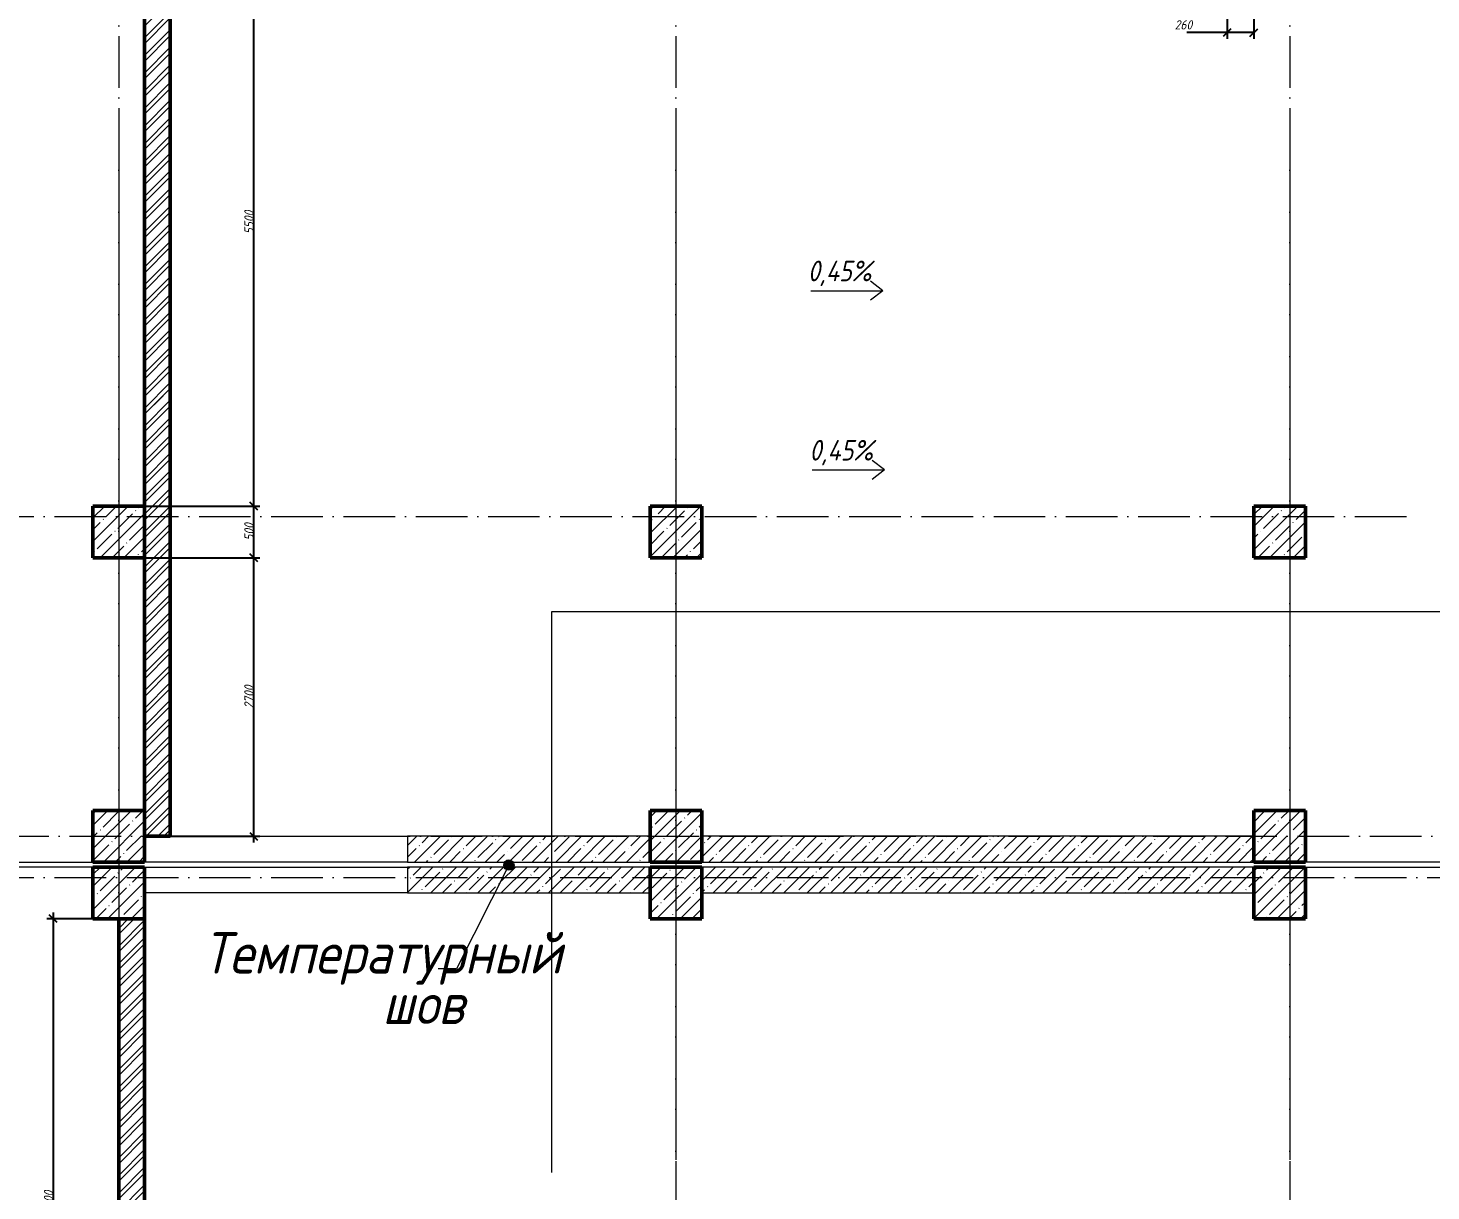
# Model space of a CAD drawing. Header units: millimetres. Extents: x -12989 to 629078, y -109036 to 555275.
# Drawn here: x 590510 to 604105, y 467920 to 479193 of the extents above; entities that cross this region are included whole.
import ezdxf

# ---------------------------------------------------------------- set-up
doc = ezdxf.new("R2010")
doc.units = ezdxf.units.MM
doc.linetypes.add('50_200_ШТРИХ_1Т_ш5_п1_п1_', pattern=[700, 500, -100, 0, -100])
for name, color, linetype, lineweight in [('A-____-____-DIMS', 7, 'Continuous', 9), ('A-FLOR-____-OTLN', 7, 'Continuous', 9), ('A-WALL-____-MCUT-1', 7, 'Continuous', 9), ('A-WALL-____-MCUT-2', 7, 'Continuous', 50), ('A-WALL-____-OTLN', 7, 'Continuous', 9), ('A-WALL-____-PATT-1', 7, 'Continuous', 9), ('G-____-____-DIMS', 7, 'Continuous', 9), ('G-____-____-TEXT', 7, 'Continuous', 9), ('S-COLS-____-MCUT', 7, 'Continuous', 50), ('S-COLS-____-OTLN', 7, 'Continuous', 9), ('S-GRID-____-OTLN-1', 7, '50_200_ШТРИХ_1Т_ш5_п1_п1_', 9)]:
    doc.layers.add(name, color=color, linetype=linetype, lineweight=lineweight)
doc.layers.add('A-WALL-____-PATT-2', color=7, linetype='Continuous', lineweight=9, true_color=0x787878)
doc.layers.add('G-____-____-SYMB-1', color=9, linetype='Continuous', lineweight=9, true_color=0x808080)
doc.styles.add('ISOCPEUR_I', font='isocpeui.ttf', dxfattribs={"width": 0.9, "height": 2.5})
doc.styles.add('ISOCPEUR_I_3', font='isocpeui.ttf', dxfattribs={"width": 0.85, "height": 2.2})
doc.styles.add('ISOCPEUR_I_5', font='isocpeui.ttf', dxfattribs={"width": 0.85, "height": 2.1})
doc.styles.add('ISOCPEUR_I_7', font='isocpeui.ttf', dxfattribs={"width": 0.9, "height": 90})
doc.dimstyles.new('ISO-1_8_0_9К_СРЕДНИЙ_Кладочные', dxfattribs={"dimscale": 304.8, "dimtxt": 89.638306, "dimasz": 0.246063, "dimexe": 0.19685, "dimexo": 0, "dimgap": 0, "dimtad": 1, "dimdec": 3, "dimrnd": 0.001, "dimdsep": 46, "dimtxsty": 'ISOCPEUR_I_7', "dimblk1": 'OBLIQUE', "dimblk2": 'OBLIQUE', "dimsah": 1, "dimcen": 0.09, "dimdle": 0.19685, "dimazin": 0, "dimtfac": 1, "dimtdec": 4, "dimtix": 1, "dimtmove": 2, "dimatfit": 3, "dimfxl": 1, "dimtvp": 1, "dimtolj": 1, "dimtzin": 0, "dimarcsym": 2})
doc.dimstyles.new('ISO-1_8_0_9К_СРЕДНИЙ_Кладочные_1', dxfattribs={"dimscale": 304.8, "dimtxt": 89.638306, "dimasz": 0.246063, "dimexe": 0.19685, "dimexo": 0, "dimgap": 0, "dimtad": 1, "dimdec": 3, "dimrnd": 0.001, "dimdsep": 46, "dimtxsty": 'ISOCPEUR_I_7', "dimblk1": 'OBLIQUE', "dimblk2": 'OBLIQUE', "dimsah": 1, "dimcen": 0.09, "dimdle": 0.19685, "dimazin": 0, "dimtfac": 1, "dimtdec": 4, "dimtix": 1, "dimtmove": 0, "dimatfit": 3, "dimfxl": 1, "dimtvp": 1, "dimtolj": 1, "dimtzin": 0, "dimarcsym": 2})
pattern_1 = [(45, (513638.8, 428127.92), (-114.04925, 114.04925), []), (45, (513752.85, 428127.92), (-114.04925, 114.04925), [201.612, -40.322, 3.353, -36.97])]
pattern_2 = [(45, (513638.8, 428127.92), (-114.04925, 114.04925), []), (45, (513752.85, 428127.92), (-114.04925, 114.04925), [201.612, -40.322, 3.353, -36.97])]
pattern_3 = [(45, (-89000, -42681.04), (-114.04925, 114.04925), []), (45, (-88885.95, -42681.04), (-114.04925, 114.04925), [201.613, -40.323, 3.353, -36.97])]
pattern_4 = [(45, (-77750, -42681.04), (-114.04925, 114.04925), []), (45, (-77635.95, -42681.04), (-114.04925, 114.04925), [201.613, -40.323, 3.353, -36.97])]
pattern_5 = [(45, (-83150, -42681.04), (-114.04925, 114.04925), []), (45, (-83035.95, -42681.04), (-114.04925, 114.04925), [201.613, -40.323, 3.353, -36.97])]
pattern_6 = [(45, (-89000, -46181.04), (-114.04925, 114.04925), []), (45, (-88885.95, -46181.04), (-114.04925, 114.04925), [201.613, -40.323, 3.353, -36.97])]
pattern_7 = [(45, (-83150, -46181.04), (-114.04925, 114.04925), []), (45, (-83035.95, -46181.04), (-114.04925, 114.04925), [201.613, -40.323, 3.353, -36.97])]
pattern_8 = [(45, (513638.8, 428127.92), (-85.53659, 85.53659), []), (45, (513695.83, 428127.92), (-85.53659, 85.53659), [])]
pattern_9 = [(45, (-77750, -46181.04), (-114.04925, 114.04925), []), (45, (-77635.95, -46181.04), (-114.04925, 114.04925), [201.613, -40.323, 3.353, -36.97])]
pattern_10 = [(45, (-77750, -43231.04), (-114.04925, 114.04925), []), (45, (-77635.95, -43231.04), (-114.04925, 114.04925), [201.613, -40.323, 3.353, -36.97])]
pattern_11 = [(45, (-83150, -43231.04), (-114.04925, 114.04925), []), (45, (-83035.95, -43231.04), (-114.04925, 114.04925), [201.613, -40.323, 3.353, -36.97])]
pattern_12 = [(45, (-89000, -43231.04), (-114.04925, 114.04925), []), (45, (-88885.95, -43231.04), (-114.04925, 114.04925), [201.613, -40.323, 3.353, -36.97])]
pattern_13 = [(45, (513638.8, 428127.92), (-85.53659, 85.53659), []), (45, (513695.83, 428127.92), (-85.53659, 85.53659), [])]

# ---------------------------------------------------------------- blocks, each defined once
blk = doc.blocks.new('BSC_Колонна _Прямоугольная - 500х500-V25-АР1_Кладочный план подвала в осях 1-64_Ю-ЯЯ')
at = {"layer": 'S-COLS-____-OTLN'}
h = blk.add_hatch(dxfattribs=at)
h.set_pattern_fill('FP_32', color=256, style=0, pattern_type=2)
h.set_pattern_definition(pattern_3)
h.paths.add_polyline_path([(-250, -250), (250, -250), (250, 250), (-250, 250)], flags=0)
at = {"layer": 'S-COLS-____-MCUT'}
for p, q in [((250, 250), (-250, 250)), ((-250, 250), (-250, -250)), ((250, -250), (250, 250)), ((-250, -250), (250, -250))]:
    blk.add_line(p, q, dxfattribs=at)
blk = doc.blocks.new('BSC_Колонна _Прямоугольная - 500х500-V26-АР1_Кладочный план подвала в осях 1-64_Ю-ЯЯ')
at = {"layer": 'S-COLS-____-OTLN'}
h = blk.add_hatch(dxfattribs=at)
h.set_pattern_fill('FP_33', color=256, style=0, pattern_type=2)
h.set_pattern_definition(pattern_4)
h.paths.add_polyline_path([(-250, -250), (250, -250), (250, 250), (-250, 250)], flags=0)
at = {"layer": 'S-COLS-____-MCUT'}
for p, q in [((250, 250), (-250, 250)), ((-250, 250), (-250, -250)), ((250, -250), (250, 250)), ((-250, -250), (250, -250))]:
    blk.add_line(p, q, dxfattribs=at)
blk = doc.blocks.new('BSC_Колонна _Прямоугольная - 500х500-V27-АР1_Кладочный план подвала в осях 1-64_Ю-ЯЯ')
at = {"layer": 'S-COLS-____-OTLN'}
h = blk.add_hatch(dxfattribs=at)
h.set_pattern_fill('FP_34', color=256, style=0, pattern_type=2)
h.set_pattern_definition(pattern_5)
h.paths.add_polyline_path([(-250, -250), (250, -250), (250, 250), (-250, 250)], flags=0)
at = {"layer": 'S-COLS-____-MCUT'}
for p, q in [((250, 250), (-250, 250)), ((-250, 250), (-250, -250)), ((250, -250), (250, 250)), ((-250, -250), (250, -250))]:
    blk.add_line(p, q, dxfattribs=at)
blk = doc.blocks.new('BSC_Колонна _Прямоугольная - 500х500-V46-АР1_Кладочный план подвала в осях 1-64_Ю-ЯЯ')
at = {"layer": 'S-COLS-____-OTLN'}
h = blk.add_hatch(dxfattribs=at)
h.set_pattern_fill('FP_55', color=256, style=0, pattern_type=2)
h.set_pattern_definition(pattern_6)
h.paths.add_polyline_path([(-250, -250), (250, -250), (250, 250), (-250, 250)], flags=0)
at = {"layer": 'S-COLS-____-MCUT'}
for p, q in [((250, 250), (-250, 250)), ((-250, 250), (-250, -250)), ((250, -250), (250, 250)), ((-250, -250), (250, -250))]:
    blk.add_line(p, q, dxfattribs=at)
blk = doc.blocks.new('BSC_Колонна _Прямоугольная - 500х500-V47-АР1_Кладочный план подвала в осях 1-64_Ю-ЯЯ')
at = {"layer": 'S-COLS-____-OTLN'}
h = blk.add_hatch(dxfattribs=at)
h.set_pattern_fill('FP_56', color=256, style=0, pattern_type=2)
h.set_pattern_definition(pattern_7)
h.paths.add_polyline_path([(-250, -250), (250, -250), (250, 250), (-250, 250)], flags=0)
at = {"layer": 'S-COLS-____-MCUT'}
for p, q in [((250, 250), (-250, 250)), ((-250, 250), (-250, -250)), ((250, -250), (250, 250)), ((-250, -250), (250, -250))]:
    blk.add_line(p, q, dxfattribs=at)
blk = doc.blocks.new('BSC_Колонна _Прямоугольная - 500х500-V124-АР1_Кладочный план подвала в осях 1-64_Ю-ЯЯ')
at = {"layer": 'S-COLS-____-OTLN'}
h = blk.add_hatch(dxfattribs=at)
h.set_pattern_fill('FP_140', color=256, style=0, pattern_type=2)
h.set_pattern_definition(pattern_9)
h.paths.add_polyline_path([(-250, -250), (250, -250), (250, 250), (-250, 250)], flags=0)
at = {"layer": 'S-COLS-____-MCUT'}
for p, q in [((250, 250), (-250, 250)), ((-250, 250), (-250, -250)), ((250, -250), (250, 250)), ((-250, -250), (250, -250))]:
    blk.add_line(p, q, dxfattribs=at)
blk = doc.blocks.new('BSC_Колонна _Прямоугольная - 500х500-V129-АР1_Кладочный план подвала в осях 1-64_Ю-ЯЯ')
at = {"layer": 'S-COLS-____-OTLN'}
h = blk.add_hatch(dxfattribs=at)
h.set_pattern_fill('FP_145', color=256, style=0, pattern_type=2)
h.set_pattern_definition(pattern_10)
h.paths.add_polyline_path([(-250, -250), (250, -250), (250, 250), (-250, 250)], flags=0)
at = {"layer": 'S-COLS-____-MCUT'}
for p, q in [((250, 250), (-250, 250)), ((-250, 250), (-250, -250)), ((250, -250), (250, 250)), ((-250, -250), (250, -250))]:
    blk.add_line(p, q, dxfattribs=at)
blk = doc.blocks.new('BSC_Колонна _Прямоугольная - 500х500-V131-АР1_Кладочный план подвала в осях 1-64_Ю-ЯЯ')
at = {"layer": 'S-COLS-____-OTLN'}
h = blk.add_hatch(dxfattribs=at)
h.set_pattern_fill('FP_147', color=256, style=0, pattern_type=2)
h.set_pattern_definition(pattern_11)
h.paths.add_polyline_path([(-250, -250), (250, -250), (250, 250), (-250, 250)], flags=0)
at = {"layer": 'S-COLS-____-MCUT'}
for p, q in [((250, 250), (-250, 250)), ((-250, 250), (-250, -250)), ((250, -250), (250, 250)), ((-250, -250), (250, -250))]:
    blk.add_line(p, q, dxfattribs=at)
blk = doc.blocks.new('BSC_Колонна _Прямоугольная - 500х500-V132-АР1_Кладочный план подвала в осях 1-64_Ю-ЯЯ')
at = {"layer": 'S-COLS-____-OTLN'}
h = blk.add_hatch(dxfattribs=at)
h.set_pattern_fill('FP_148', color=256, style=0, pattern_type=2)
h.set_pattern_definition(pattern_12)
h.paths.add_polyline_path([(-250, -250), (250, -250), (250, 250), (-250, 250)], flags=0)
at = {"layer": 'S-COLS-____-MCUT'}
for p, q in [((250, 250), (-250, 250)), ((-250, 250), (-250, -250)), ((250, -250), (250, 250)), ((-250, -250), (250, -250))]:
    blk.add_line(p, q, dxfattribs=at)
blk = doc.blocks.new('_Oblique')
at = {"color": 0, "linetype": 'ByBlock', "lineweight": -2}
blk.add_line((-0.5, -0.5), (0.5, 0.5), dxfattribs=at)
blk = doc.blocks.new('*D6722')
at = {"layer": 'A-____-____-DIMS', "color": 0, "lineweight": -2, "transparency": 16777216}
for p, q in [((592802, 480059), (592636, 480059)), ((592696, 480119), (592696, 474499)), ((591639, 474559), (592756, 474559))]:
    blk.add_line(p, q, dxfattribs=at)
at = {"layer": 'Defpoints', "color": 0, "transparency": 16777216}
for p in [(592802, 480059), (591639, 474559), (592696, 474559)]:
    blk.add_point(p, dxfattribs=at)
at = {"layer": 'A-____-____-DIMS', "color": 0, "lineweight": -2, "transparency": 16777216, "xscale": 75, "yscale": 75, "zscale": 75}
for p, rotation in [((592696, 480059), 90), ((592696, 474559), 270)]:
    blk.add_blockref('_Oblique', p, dxfattribs=dict(at, rotation=rotation))
at = {"layer": 'A-____-____-DIMS', "color": 0, "transparency": 16777216, "insert": (592651, 477309), "char_height": 90, "width": 546.1, "attachment_point": 5, "rotation": 90, "style": 'ISOCPEUR_I_7'}
blk.add_mtext('\\A1;5500', dxfattribs=at)
blk = doc.blocks.new('*D6723')
at = {"layer": 'A-____-____-DIMS', "color": 0, "lineweight": -2, "transparency": 16777216}
for p, q in [((592696, 474619), (592696, 473999)), ((591639, 474559), (592756, 474559)), ((591639, 474059), (592756, 474059))]:
    blk.add_line(p, q, dxfattribs=at)
at = {"layer": 'Defpoints', "color": 0, "transparency": 16777216}
for p in [(591639, 474559), (591639, 474059), (592696, 474059)]:
    blk.add_point(p, dxfattribs=at)
at = {"layer": 'A-____-____-DIMS', "color": 0, "lineweight": -2, "transparency": 16777216, "xscale": 75, "yscale": 75, "zscale": 75}
for p, rotation in [((592696, 474559), 90), ((592696, 474059), 270)]:
    blk.add_blockref('_Oblique', p, dxfattribs=dict(at, rotation=rotation))
at = {"layer": 'A-____-____-DIMS', "color": 0, "transparency": 16777216, "insert": (592651, 474309), "char_height": 90, "width": 409.58, "attachment_point": 5, "rotation": 90, "style": 'ISOCPEUR_I_7'}
blk.add_mtext('\\A1;500', dxfattribs=at)
blk = doc.blocks.new('*D6724')
at = {"layer": 'A-____-____-DIMS', "color": 0, "lineweight": -2, "transparency": 16777216}
for p, q in [((591639, 474059), (592756, 474059)), ((592696, 474119), (592696, 471299)), ((591889, 471359), (592756, 471359))]:
    blk.add_line(p, q, dxfattribs=at)
at = {"layer": 'Defpoints', "color": 0, "transparency": 16777216}
for p in [(591639, 474059), (591889, 471359), (592696, 471359)]:
    blk.add_point(p, dxfattribs=at)
at = {"layer": 'A-____-____-DIMS', "color": 0, "lineweight": -2, "transparency": 16777216, "xscale": 75, "yscale": 75, "zscale": 75}
for p, rotation in [((592696, 474059), 90), ((592696, 471359), 270)]:
    blk.add_blockref('_Oblique', p, dxfattribs=dict(at, rotation=rotation))
at = {"layer": 'A-____-____-DIMS', "color": 0, "transparency": 16777216, "insert": (592651, 472709), "char_height": 90, "width": 546.1, "attachment_point": 5, "rotation": 90, "style": 'ISOCPEUR_I_7'}
blk.add_mtext('\\A1;2700', dxfattribs=at)
blk = doc.blocks.new('*D6729')
at = {"layer": 'A-____-____-DIMS', "color": 0, "lineweight": -2, "transparency": 16777216}
for p, q in [((602129, 480051), (602129, 479089)), ((602389, 480059), (602389, 479089)), ((602129, 479149), (601741, 479149)), ((602389, 479149), (602069, 479149))]:
    blk.add_line(p, q, dxfattribs=at)
at = {"layer": 'Defpoints', "color": 0, "transparency": 16777216}
for p in [(602129, 480051), (602389, 480059), (602389, 479149)]:
    blk.add_point(p, dxfattribs=at)
at = {"layer": 'A-____-____-DIMS', "color": 0, "lineweight": -2, "transparency": 16777216, "xscale": 75, "yscale": 75, "zscale": 75, "rotation": 180}
blk.add_blockref('_Oblique', (602129, 479149), dxfattribs=at)
at = {"layer": 'A-____-____-DIMS', "color": 0, "lineweight": -2, "transparency": 16777216, "xscale": 75, "yscale": 75, "zscale": 75}
blk.add_blockref('_Oblique', (602389, 479149), dxfattribs=at)
at = {"layer": 'A-____-____-DIMS', "color": 0, "transparency": 16777216, "insert": (601622, 479269), "char_height": 90, "width": 409.58, "attachment_point": 1, "line_spacing_factor": 1.149209, "style": 'ISOCPEUR_I_7'}
blk.add_mtext('\\A1;260', dxfattribs=at)
blk = doc.blocks.new('BSC_Колонна _Прямоугольная - 500х500-25642906-АР1_Кладочный план подвала в осях 1-64_А-ГГ')
at = {"layer": 'S-COLS-____-OTLN'}
h = blk.add_hatch(dxfattribs=at)
h.set_pattern_fill('FP_15', color=256, style=0, pattern_type=2)
h.set_pattern_definition(pattern_3)
h.paths.add_polyline_path([(-250, -250), (250, -250), (250, 250), (-250, 250)], flags=0)
at = {"layer": 'S-COLS-____-MCUT'}
for p, q in [((250, 250), (-250, 250)), ((-250, 250), (-250, -250)), ((250, -250), (250, 250)), ((-250, -250), (250, -250))]:
    blk.add_line(p, q, dxfattribs=at)
blk = doc.blocks.new('BSC_Колонна _Прямоугольная - 500х500-V15-АР1_Кладочный план подвала в осях 1-64_А-ГГ')
at = {"layer": 'S-COLS-____-OTLN'}
h = blk.add_hatch(dxfattribs=at)
h.set_pattern_fill('FP_25', color=256, style=0, pattern_type=2)
h.set_pattern_definition(pattern_4)
h.paths.add_polyline_path([(-250, -250), (250, -250), (250, 250), (-250, 250)], flags=0)
at = {"layer": 'S-COLS-____-MCUT'}
for p, q in [((250, 250), (-250, 250)), ((-250, 250), (-250, -250)), ((250, -250), (250, 250)), ((-250, -250), (250, -250))]:
    blk.add_line(p, q, dxfattribs=at)
blk = doc.blocks.new('BSC_Колонна _Прямоугольная - 500х500-V16-АР1_Кладочный план подвала в осях 1-64_А-ГГ')
at = {"layer": 'S-COLS-____-OTLN'}
h = blk.add_hatch(dxfattribs=at)
h.set_pattern_fill('FP_26', color=256, style=0, pattern_type=2)
h.set_pattern_definition(pattern_5)
h.paths.add_polyline_path([(-250, -250), (250, -250), (250, 250), (-250, 250)], flags=0)
at = {"layer": 'S-COLS-____-MCUT'}
for p, q in [((250, 250), (-250, 250)), ((-250, 250), (-250, -250)), ((250, -250), (250, 250)), ((-250, -250), (250, -250))]:
    blk.add_line(p, q, dxfattribs=at)
blk = doc.blocks.new('BSC_Колонна _Прямоугольная - 500х500-V86-АР1_Кладочный план подвала в осях 1-64_А-ГГ')
at = {"layer": 'S-COLS-____-OTLN'}
h = blk.add_hatch(dxfattribs=at)
h.set_pattern_fill('FP_98', color=256, style=0, pattern_type=2)
h.set_pattern_definition(pattern_6)
h.paths.add_polyline_path([(-250, -250), (250, -250), (250, 250), (-250, 250)], flags=0)
at = {"layer": 'S-COLS-____-MCUT'}
for p, q in [((250, 250), (-250, 250)), ((-250, 250), (-250, -250)), ((250, -250), (250, 250)), ((-250, -250), (250, -250))]:
    blk.add_line(p, q, dxfattribs=at)
blk = doc.blocks.new('BSC_Колонна _Прямоугольная - 500х500-V87-АР1_Кладочный план подвала в осях 1-64_А-ГГ')
at = {"layer": 'S-COLS-____-OTLN'}
h = blk.add_hatch(dxfattribs=at)
h.set_pattern_fill('FP_99', color=256, style=0, pattern_type=2)
h.set_pattern_definition(pattern_7)
h.paths.add_polyline_path([(-250, -250), (250, -250), (250, 250), (-250, 250)], flags=0)
at = {"layer": 'S-COLS-____-MCUT'}
for p, q in [((250, 250), (-250, 250)), ((-250, 250), (-250, -250)), ((250, -250), (250, 250)), ((-250, -250), (250, -250))]:
    blk.add_line(p, q, dxfattribs=at)
blk = doc.blocks.new('BSC_Колонна _Прямоугольная - 500х500-25978818-АР1_Кладочный план подвала в осях 1-64_А-ГГ')
at = {"layer": 'S-COLS-____-OTLN'}
h = blk.add_hatch(dxfattribs=at)
h.set_pattern_fill('FP_143', color=256, style=0, pattern_type=2)
h.set_pattern_definition(pattern_9)
h.paths.add_polyline_path([(-250, -250), (250, -250), (250, 250), (-250, 250)], flags=0)
at = {"layer": 'S-COLS-____-MCUT'}
for p, q in [((250, 250), (-250, 250)), ((-250, 250), (-250, -250)), ((250, -250), (250, 250)), ((-250, -250), (250, -250))]:
    blk.add_line(p, q, dxfattribs=at)
blk = doc.blocks.new('BSC_Колонна _Прямоугольная - 500х500-V132-АР1_Кладочный план подвала в осях 1-64_А-ГГ')
at = {"layer": 'S-COLS-____-OTLN'}
h = blk.add_hatch(dxfattribs=at)
h.set_pattern_fill('FP_148', color=256, style=0, pattern_type=2)
h.set_pattern_definition(pattern_10)
h.paths.add_polyline_path([(-250, -250), (250, -250), (250, 250), (-250, 250)], flags=0)
at = {"layer": 'S-COLS-____-MCUT'}
for p, q in [((250, 250), (-250, 250)), ((-250, 250), (-250, -250)), ((250, -250), (250, 250)), ((-250, -250), (250, -250))]:
    blk.add_line(p, q, dxfattribs=at)
blk = doc.blocks.new('BSC_Колонна _Прямоугольная - 500х500-V134-АР1_Кладочный план подвала в осях 1-64_А-ГГ')
at = {"layer": 'S-COLS-____-OTLN'}
h = blk.add_hatch(dxfattribs=at)
h.set_pattern_fill('FP_150', color=256, style=0, pattern_type=2)
h.set_pattern_definition(pattern_11)
h.paths.add_polyline_path([(-250, -250), (250, -250), (250, 250), (-250, 250)], flags=0)
at = {"layer": 'S-COLS-____-MCUT'}
for p, q in [((250, 250), (-250, 250)), ((-250, 250), (-250, -250)), ((250, -250), (250, 250)), ((-250, -250), (250, -250))]:
    blk.add_line(p, q, dxfattribs=at)
blk = doc.blocks.new('BSC_Колонна _Прямоугольная - 500х500-V135-АР1_Кладочный план подвала в осях 1-64_А-ГГ')
at = {"layer": 'S-COLS-____-OTLN'}
h = blk.add_hatch(dxfattribs=at)
h.set_pattern_fill('FP_151', color=256, style=0, pattern_type=2)
h.set_pattern_definition(pattern_12)
h.paths.add_polyline_path([(-250, -250), (250, -250), (250, 250), (-250, 250)], flags=0)
at = {"layer": 'S-COLS-____-MCUT'}
for p, q in [((250, 250), (-250, 250)), ((-250, 250), (-250, -250)), ((250, -250), (250, 250)), ((-250, -250), (250, -250))]:
    blk.add_line(p, q, dxfattribs=at)
blk = doc.blocks.new('*D6390')
at = {"layer": 'A-____-____-DIMS', "color": 0, "lineweight": -2, "transparency": 16777216}
for p, q in [((591389, 470559), (590694, 470559)), ((590754, 470619), (590754, 464999)), ((591389, 465059), (590694, 465059))]:
    blk.add_line(p, q, dxfattribs=at)
at = {"layer": 'Defpoints', "color": 0, "transparency": 16777216}
for p in [(591389, 470559), (590754, 465059), (591389, 465059)]:
    blk.add_point(p, dxfattribs=at)
at = {"layer": 'A-____-____-DIMS', "color": 0, "lineweight": -2, "transparency": 16777216, "xscale": 75, "yscale": 75, "zscale": 75}
for p, rotation in [((590754, 470559), 90), ((590754, 465059), 270)]:
    blk.add_blockref('_Oblique', p, dxfattribs=dict(at, rotation=rotation))
at = {"layer": 'A-____-____-DIMS', "color": 0, "transparency": 16777216, "insert": (590709, 467809), "char_height": 90, "width": 546.1, "attachment_point": 5, "rotation": 90, "style": 'ISOCPEUR_I_7'}
blk.add_mtext('\\A1;5500', dxfattribs=at)

msp = doc.modelspace()

# ---------------------------------------------------------------- hatches: boundary and pattern name
at = {"layer": 'A-WALL-____-PATT-1'}
h = msp.add_hatch(dxfattribs=at)
h.set_pattern_fill('FP_1', color=256, style=0, pattern_type=2)
h.set_pattern_definition(pattern_1)
h.paths.add_polyline_path([(594928.1916, 471108.9591), (596538.8036, 471108.9591), (596538.8036, 471358.9591), (594188.8036, 471358.9591), (594188.8036, 471108.9591)], flags=0)
h = msp.add_hatch(dxfattribs=at)
h.set_pattern_fill('FP_1', color=256, style=0, pattern_type=2)
h.set_pattern_definition(pattern_2)
h.paths.add_polyline_path([(596538.8036, 471108.9591), (596538.8036, 471358.9591), (594188.8036, 471358.9591), (594188.8036, 471108.9591), (594928.5842, 471108.9591)], flags=0)
h = msp.add_hatch(dxfattribs=at)
h.set_pattern_fill('FP_1', color=256, style=0, pattern_type=2)
h.set_pattern_definition(pattern_1)
h.paths.add_polyline_path([(602388.8036, 471108.9591), (602388.8036, 471358.9591), (597038.8036, 471358.9591), (597038.8036, 471108.9591), (598463.1253, 471108.9591)], flags=0)
h = msp.add_hatch(dxfattribs=at)
h.set_pattern_fill('FP_1', color=256, style=0, pattern_type=2)
h.set_pattern_definition(pattern_2)
h.paths.add_polyline_path([(602388.8036, 471108.9591), (602388.8036, 471358.9591), (597038.8036, 471358.9591), (597038.8036, 471108.9591), (598463.5906, 471108.9591)], flags=0)
h = msp.add_hatch(dxfattribs=at)
h.set_pattern_fill('FP_1', color=256, style=0, pattern_type=2)
h.set_pattern_definition(pattern_1)
h.paths.add_polyline_path([(594188.8036, 470808.9591), (596538.8036, 470808.9591), (596538.8036, 471058.9591), (594188.8036, 471058.9591)], flags=0)
h = msp.add_hatch(dxfattribs=at)
h.set_pattern_fill('FP_1', color=256, style=0, pattern_type=2)
h.set_pattern_definition(pattern_2)
h.paths.add_polyline_path([(596538.8036, 470808.9591), (596538.8036, 471058.9591), (594188.8036, 471058.9591), (594188.8036, 470808.9591), (594928.5842, 470808.9591)], flags=0)
h = msp.add_hatch(dxfattribs=at)
h.set_pattern_fill('FP_1', color=256, style=0, pattern_type=2)
h.set_pattern_definition(pattern_1)
h.paths.add_polyline_path([(598463.1253, 470808.9591), (602388.8036, 470808.9591), (602388.8036, 471058.9591), (597038.8036, 471058.9591), (597038.8036, 470808.9591)], flags=0)
h = msp.add_hatch(dxfattribs=at)
h.set_pattern_fill('FP_1', color=256, style=0, pattern_type=2)
h.set_pattern_definition(pattern_2)
h.paths.add_polyline_path([(602388.8036, 470808.9591), (602388.8036, 471058.9591), (597038.8036, 471058.9591), (597038.8036, 470808.9591), (598463.5906, 470808.9591)], flags=0)
at = {"layer": 'A-WALL-____-PATT-2'}
h = msp.add_hatch(dxfattribs=at)
h.set_pattern_fill('FP_53', color=256, style=0, pattern_type=2)
h.set_pattern_definition(pattern_8)
h.paths.add_polyline_path([(591888.8036, 471358.9591), (591888.8036, 480058.9591), (591638.8036, 480058.9591), (591638.8036, 471358.9591)], flags=0)
h = msp.add_hatch(dxfattribs=at)
h.set_pattern_fill('FP_5', color=256, style=0, pattern_type=2)
h.set_pattern_definition(pattern_13)
h.paths.add_polyline_path([(591888.8036, 471358.9591), (591888.8036, 475629.0977), (591638.8036, 475629.0977), (591638.8036, 471358.9591)], flags=0)
h = msp.add_hatch(dxfattribs=at)
h.set_pattern_fill('FP_53', color=256, style=0, pattern_type=2)
h.set_pattern_definition(pattern_8)
h.paths.add_polyline_path([(591388.8036, 469608.9591), (591638.8036, 469608.9591), (591638.8036, 470558.9591), (591388.8036, 470558.9591)], flags=0)
h = msp.add_hatch(dxfattribs=at)
h.set_pattern_fill('FP_5', color=256, style=0, pattern_type=2)
h.set_pattern_definition(pattern_13)
h.paths.add_polyline_path([(591638.8036, 465058.9591), (591638.8036, 470558.9591), (591388.8036, 470558.9591), (591388.8036, 465058.9591), (591393.5777, 465058.9591)], flags=0)
at = {"layer": 'G-____-____-TEXT'}
h = msp.add_hatch(color=256, dxfattribs=at)
edge = h.paths.add_edge_path(flags=0)
edge.add_arc((595169.9004, 471079.3771), 50, 0, 360)
h = msp.add_hatch(color=256, dxfattribs=at)
edge = h.paths.add_edge_path(flags=0)
edge.add_arc((595169.9004, 471079.3771), 50, 0, 360)

# ---------------------------------------------------------------- linework, layer by layer
at = {"layer": 'A-FLOR-____-OTLN'}
for p, q in [((588638.8036, 471108.9591), (591138.8036, 471108.9591)), ((588638.8036, 471108.9591), (591138.8036, 471108.9591)), ((591138.8036, 471058.9591), (588638.8036, 471058.9591)), ((591138.8036, 471058.9591), (588638.8036, 471058.9591)), ((606338.8036, 471108.9591), (602888.8036, 471108.9591)), ((606338.8036, 471108.9591), (602888.8036, 471108.9591)), ((602888.8036, 471058.9591), (606888.8036, 471058.9591)), ((602888.8036, 471058.9591), (606888.8036, 471058.9591))]:
    msp.add_line(p, q, dxfattribs=at)
at = {"layer": 'A-WALL-____-MCUT-1'}
for p, q in [((596538.8036, 471358.9591), (594188.8036, 471358.9591)), ((594188.8036, 471358.9591), (594188.8036, 471108.9591)), ((596538.8036, 471358.9591), (594188.8036, 471358.9591)), ((594188.8036, 471358.9591), (594188.8036, 471108.9591)), ((602388.8036, 471358.9591), (597038.8036, 471358.9591)), ((602388.8036, 471358.9591), (597038.8036, 471358.9591)), ((594188.8036, 471108.9591), (596538.8036, 471108.9591)), ((594188.8036, 471108.9591), (596538.8036, 471108.9591)), ((596538.8036, 471058.9591), (594188.8036, 471058.9591)), ((594188.8036, 471058.9591), (594188.8036, 470808.9591)), ((596538.8036, 471058.9591), (594188.8036, 471058.9591)), ((594188.8036, 471058.9591), (594188.8036, 470808.9591)), ((597038.8036, 471108.9591), (602388.8036, 471108.9591)), ((597038.8036, 471108.9591), (602388.8036, 471108.9591)), ((602388.8036, 471058.9591), (597038.8036, 471058.9591)), ((602388.8036, 471058.9591), (597038.8036, 471058.9591)), ((594188.8036, 470808.9591), (596538.8036, 470808.9591)), ((594188.8036, 470808.9591), (596538.8036, 470808.9591)), ((597038.8036, 470808.9591), (602388.8036, 470808.9591)), ((597038.8036, 470808.9591), (602388.8036, 470808.9591))]:
    msp.add_line(p, q, dxfattribs=at)
at = {"layer": 'A-WALL-____-MCUT-2'}
for p, q in [((591888.8036, 471358.9591), (591888.8036, 480058.9591)), ((591638.8036, 479808.9591), (591638.8036, 474558.9591)), ((591638.8036, 475629.0977), (591638.8036, 474558.9591)), ((591888.8036, 471358.9591), (591888.8036, 475629.0977)), ((591638.8036, 474058.9591), (591638.8036, 471608.9591)), ((591638.8036, 474058.9591), (591638.8036, 471608.9591)), ((591638.8036, 471358.9591), (591888.8036, 471358.9591)), ((591638.8036, 471358.9591), (591888.8036, 471358.9591)), ((591388.8036, 470558.9591), (591388.8036, 469608.9591)), ((591388.8036, 470558.9591), (591388.8036, 465058.9591)), ((591638.8036, 469608.9591), (591638.8036, 470558.9591)), ((591638.8036, 465058.9591), (591638.8036, 470558.9591))]:
    msp.add_line(p, q, dxfattribs=at)
at = {"layer": 'A-WALL-____-OTLN'}
for p, q in [((591888.8036, 471358.9591), (594188.8036, 471358.9591)), ((591888.8036, 471358.9591), (594188.8036, 471358.9591)), ((594188.8036, 471108.9591), (591638.8036, 471108.9591)), ((594188.8036, 471108.9591), (591638.8036, 471108.9591)), ((591638.8036, 471058.9591), (594188.8036, 471058.9591)), ((591638.8036, 471058.9591), (594188.8036, 471058.9591)), ((594188.8036, 470808.9591), (591638.8036, 470808.9591)), ((594188.8036, 470808.9591), (591638.8036, 470808.9591))]:
    msp.add_line(p, q, dxfattribs=at)
at = {"layer": 'G-____-____-DIMS'}
for p, q in [((598094.9073, 476646.9622), (598794.9073, 476646.9622)), ((598794.9073, 476646.9622), (598674.9073, 476739.0414)), ((598794.9073, 476646.9622), (598674.9073, 476554.8829)), ((598810.0191, 474909.1057), (598690.0191, 475001.1849)), ((598110.0191, 474909.1057), (598810.0191, 474909.1057)), ((598810.0191, 474909.1057), (598690.0191, 474817.0264))]:
    msp.add_line(p, q, dxfattribs=at)
at = {"layer": 'G-____-____-SYMB-1'}
for p, q in [((595581.8013, 473534.2433), (595581.8013, 468100.4528)), ((612387.0036, 473534.2433), (595581.8013, 473534.2433)), ((612387.0036, 473534.2433), (595581.8013, 473534.2433))]:
    msp.add_line(p, q, dxfattribs=at)
at = {"layer": 'G-____-____-TEXT'}
for p, q in [((595169.9004, 471079.3771), (594662.8439, 470071.9937)), ((595169.9004, 471079.3771), (594662.8439, 470071.9937)), ((594662.8439, 470071.9937), (594483.1559, 470071.9937)), ((594662.8439, 470071.9937), (594483.1559, 470071.9937))]:
    msp.add_line(p, q, dxfattribs=at)
msp.add_circle((595169.9004, 471079.3771), 50, dxfattribs=at)
msp.add_circle((595169.9004, 471079.3771), 50, dxfattribs=at)
at = {"layer": 'S-GRID-____-OTLN-1'}
for p, q in [((591388.8036, 519020.7686), (591388.8036, 468222.3269)), ((596788.8036, 519020.7686), (596788.8036, 468222.3269)), ((602738.8036, 519020.7686), (602738.8036, 468222.3269)), ((591388.8036, 478008.8768), (591388.8036, 436697.8168)), ((596788.8036, 478008.8768), (596788.8036, 439950.6515)), ((602738.8036, 478008.8768), (602738.8036, 423645.3108)), ((580965.574, 474458.9591), (603957.5909, 474458.9591)), ((580965.574, 474458.9591), (603957.5909, 474458.9591)), ((588111.118, 471358.9591), (617568.0647, 471358.9591)), ((588111.118, 471358.9591), (617568.0647, 471358.9591)), ((580965.574, 470958.9591), (617713.2102, 470958.9591)), ((580965.574, 470958.9591), (617713.2102, 470958.9591))]:
    msp.add_line(p, q, dxfattribs=at)

# ---------------------------------------------------------------- block references
at = {"layer": 'S-COLS-____-OTLN'}
for name, p in [('BSC_Колонна _Прямоугольная - 500х500-25978818-АР1_Кладочный план подвала в осях 1-64_А-ГГ', (591388.8036, 474308.9591)), ('BSC_Колонна _Прямоугольная - 500х500-V124-АР1_Кладочный план подвала в осях 1-64_Ю-ЯЯ', (591388.8036, 474308.9591)), ('BSC_Колонна _Прямоугольная - 500х500-V47-АР1_Кладочный план подвала в осях 1-64_Ю-ЯЯ', (596788.8036, 474308.9591)), ('BSC_Колонна _Прямоугольная - 500х500-V87-АР1_Кладочный план подвала в осях 1-64_А-ГГ', (596788.8036, 474308.9591)), ('BSC_Колонна _Прямоугольная - 500х500-V46-АР1_Кладочный план подвала в осях 1-64_Ю-ЯЯ', (602638.8036, 474308.9591)), ('BSC_Колонна _Прямоугольная - 500х500-V86-АР1_Кладочный план подвала в осях 1-64_А-ГГ', (602638.8036, 474308.9591)), ('BSC_Колонна _Прямоугольная - 500х500-V129-АР1_Кладочный план подвала в осях 1-64_Ю-ЯЯ', (591388.8036, 471358.9591)), ('BSC_Колонна _Прямоугольная - 500х500-V132-АР1_Кладочный план подвала в осях 1-64_А-ГГ', (591388.8036, 471358.9591)), ('BSC_Колонна _Прямоугольная - 500х500-V131-АР1_Кладочный план подвала в осях 1-64_Ю-ЯЯ', (596788.8036, 471358.9591)), ('BSC_Колонна _Прямоугольная - 500х500-V134-АР1_Кладочный план подвала в осях 1-64_А-ГГ', (596788.8036, 471358.9591)), ('BSC_Колонна _Прямоугольная - 500х500-V132-АР1_Кладочный план подвала в осях 1-64_Ю-ЯЯ', (602638.8036, 471358.9591)), ('BSC_Колонна _Прямоугольная - 500х500-V135-АР1_Кладочный план подвала в осях 1-64_А-ГГ', (602638.8036, 471358.9591)), ('BSC_Колонна _Прямоугольная - 500х500-V26-АР1_Кладочный план подвала в осях 1-64_Ю-ЯЯ', (591388.8036, 470808.9591)), ('BSC_Колонна _Прямоугольная - 500х500-V15-АР1_Кладочный план подвала в осях 1-64_А-ГГ', (591388.8036, 470808.9591)), ('BSC_Колонна _Прямоугольная - 500х500-V27-АР1_Кладочный план подвала в осях 1-64_Ю-ЯЯ', (596788.8036, 470808.9591)), ('BSC_Колонна _Прямоугольная - 500х500-V16-АР1_Кладочный план подвала в осях 1-64_А-ГГ', (596788.8036, 470808.9591)), ('BSC_Колонна _Прямоугольная - 500х500-V25-АР1_Кладочный план подвала в осях 1-64_Ю-ЯЯ', (602638.8036, 470808.9591)), ('BSC_Колонна _Прямоугольная - 500х500-25642906-АР1_Кладочный план подвала в осях 1-64_А-ГГ', (602638.8036, 470808.9591))]:
    msp.add_blockref(name, p, dxfattribs=at)

# ---------------------------------------------------------------- texts
at = {"layer": 'G-____-____-DIMS', "char_height": 200, "width": 905.914521, "attachment_point": 1, "line_spacing_factor": 1.149209}
for insert, style in [((598067.4429, 476938.2533), 'ISOCPEUR_I_3'), ((598082.5547, 475200.3968), 'ISOCPEUR_I_5')]:
    msp.add_mtext('0,45%', dxfattribs=dict(at, insert=insert, style=style))
at = {"layer": 'G-____-____-TEXT', "char_height": 400, "attachment_point": 1, "style": 'ISOCPEUR_I'}
for s, insert, width in [('Температурный', (592204.3956, 470427.8478), 2763.416813), ('Температурный', (592204.3956, 470427.8478), 2763.416813), ('шов', (593942.7081, 469938.3687), 656.582063), ('шов', (593942.7081, 469938.3687), 656.582063)]:
    msp.add_mtext(s, dxfattribs=dict(at, insert=insert, width=width))

# ---------------------------------------------------------------- dimensions: what is measured, and where the dimension line sits
at = {"layer": 'A-____-____-DIMS'}
for base, p1, p2, override, picture, middle in [((592696.2672, 474558.9591), (592802.3332, 480058.9591), (591638.8036, 474558.9591), {"dimtxt": 400, "dimpost": '<>', "dimfxl": 5621.725829}, '*D6722', (592651.2672, 477308.9591)), ((592696.2672, 474058.9591), (591638.8036, 474558.9591), (591638.8036, 474058.9591), {"dimtxt": 400, "dimpost": '<>', "dimfxl": 500}, '*D6723', (592651.2672, 474308.9591)), ((592696.2672, 471358.9591), (591638.8036, 474058.9591), (591888.8036, 471358.9591), {"dimtxt": 400, "dimpost": '<>', "dimfxl": 2711.549373}, '*D6724', (592650.6877, 472708.9591)), ((590753.9286, 465058.9591), (591388.8036, 470558.9591), (591388.8036, 465058.9591), {"dimtxt": 400, "dimpost": '<>', "dimfxl": 5500}, '*D6390', (590708.9286, 467808.9591))]:
    dim = msp.add_linear_dim(base=base, p1=p1, p2=p2, angle=90, dimstyle='ISO-1_8_0_9К_СРЕДНИЙ_Кладочные', override=override, dxfattribs=at)
    dim.commit()
    dim.dimension.update_dxf_attribs({"geometry": picture, "text_midpoint": middle})
dim = msp.add_linear_dim(base=(602388.8036, 479148.8218), p1=(602128.8036, 480050.9591), p2=(602388.8036, 480058.9591), dimstyle='ISO-1_8_0_9К_СРЕДНИЙ_Кладочные_1', override={"dimtxt": 400, "dimpost": '<>', "dimfxl": 260.123048}, dxfattribs=at)
dim.commit()
dim.dimension.update_dxf_attribs({"geometry": '*D6729', "text_midpoint": (601826.854, 479148.8218), "dimtype": 160})

doc.saveas('drawing.dxf')
